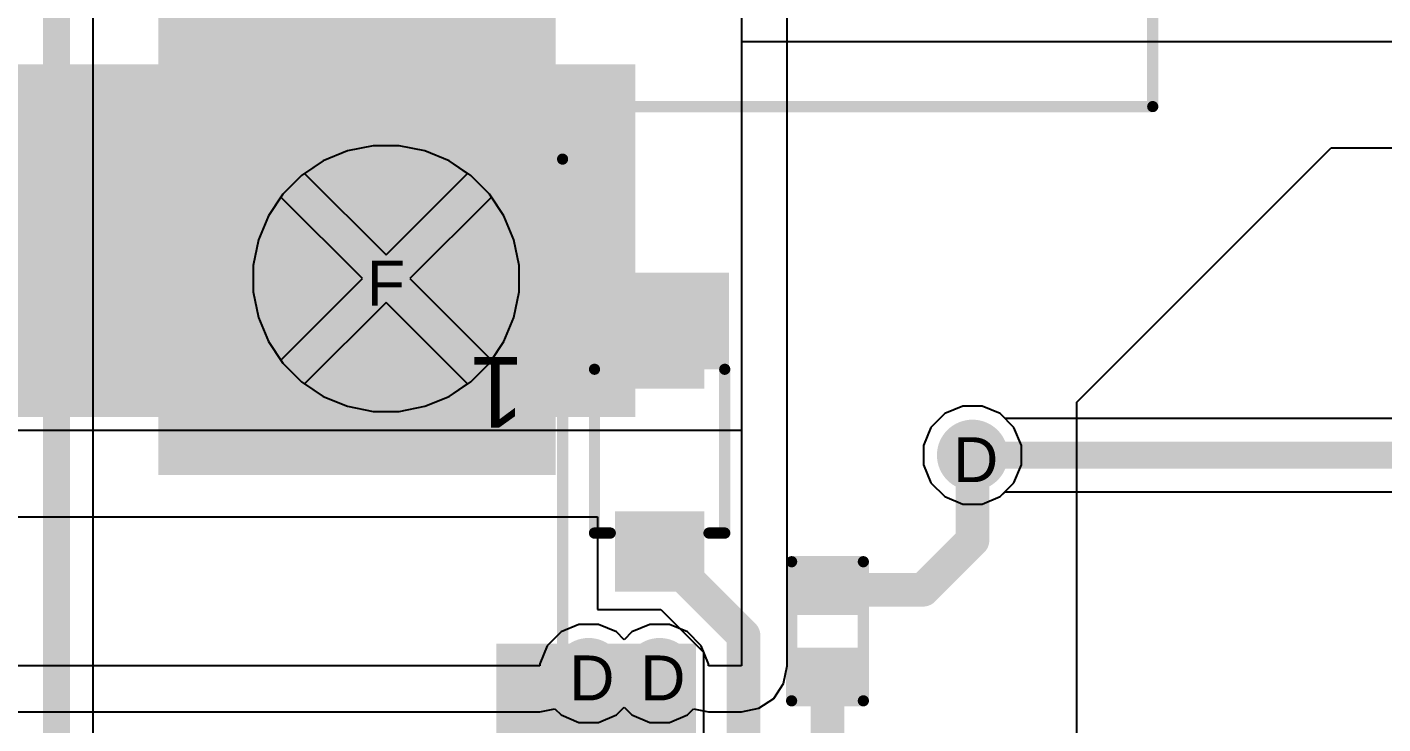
# Model space of a CAD drawing. Header units: inches. Extents: x 0 to 5401, y 0 to 5414.
# Drawn here: x 99.97 to 115.31, y 28.12 to 36.01 of the extents above; entities that cross this region are included whole.
import ezdxf

# ---------------------------------------------------------------- set-up
doc = ezdxf.new("R2010")
doc.units = ezdxf.units.IN
for name, color, linetype in [('Bottom Layer', 5, 'Continuous'), ('Bottom Solder', 6, 'Continuous'), ('Drill Drawing', 1, 'Continuous'), ('Layer 1', 16, 'Continuous'), ('Layer 2', 76, 'Continuous'), ('Multi-Layer', 9, 'Continuous'), ('Pad Holes', 156, 'Continuous'), ('Top Layer', 1, 'Continuous'), ('Top Overlay', 2, 'Continuous'), ('Top Paste', 8, 'Continuous'), ('Top Solder', 216, 'Continuous'), ('Via Holes', 16, 'Continuous')]:
    doc.layers.add(name, color=color, linetype=linetype)
doc.styles.add('Arial', font='', dxfattribs={"height": 0.2})
doc.styles.get('Arial').set_extended_font_data('Arial')

# ---------------------------------------------------------------- blocks, each defined once
blk = doc.blocks.new('R___0402_91')
at = {"layer": 'Top Layer'}
for points in [[(-0.699, -0.318), (-0.699, 0.318), (-0.241, 0.318), (-0.241, -0.318)], [(0.241, -0.318), (0.241, 0.318), (0.699, 0.318), (0.699, -0.318)]]:
    blk.add_hatch(color=1, dxfattribs=at).paths.add_polyline_path(points)
at = {"layer": 'Top Paste'}
for points in [[(-0.699, -0.318), (-0.699, 0.318), (-0.241, 0.318), (-0.241, -0.318)], [(0.241, -0.318), (0.241, 0.318), (0.699, 0.318), (0.699, -0.318)]]:
    blk.add_hatch(color=8, dxfattribs=at).paths.add_polyline_path(points)
at = {"layer": 'Top Solder'}
for points in [[(-0.754, -0.373), (-0.754, 0.373), (-0.186, 0.373), (-0.186, -0.373)], [(0.186, -0.373), (0.186, 0.373), (0.754, 0.373), (0.754, -0.373)]]:
    blk.add_hatch(color=216, dxfattribs=at).paths.add_polyline_path(points)
at = {"layer": 'Top Overlay'}
for points in [[(-0.787, 0.406, 0.127, 0.127, 0), (-0.787, -0.406, 0.127, 0.127, 0)], [(-0.787, 0.406, 0.127, 0.127, 0), (0.787, 0.406, 0.127, 0.127, 0)], [(0.787, 0.406, 0.127, 0.127, 0), (0.787, -0.406, 0.127, 0.127, 0)], [(-0.787, -0.406, 0.127, 0.127, 0), (0.787, -0.406, 0.127, 0.127, 0)], [(-0.813, -0.432, 0.00323, 0.00323, 0), (0.813, -0.432, 0.00323, 0.00323, 0)]]:
    blk.add_lwpolyline(points, format="xyseb", dxfattribs=at)
for points in [[(-0.819, 0.406, 0.0635, 0.0635, 1), (-0.756, 0.406, 0.0635, 0.0635, 1)], [(-0.819, 0.406, 0.0635, 0.0635, 1), (-0.756, 0.406, 0.0635, 0.0635, 1)], [(0.756, 0.406, 0.0635, 0.0635, 1), (0.819, 0.406, 0.0635, 0.0635, 1)], [(0.756, 0.406, 0.0635, 0.0635, 1), (0.819, 0.406, 0.0635, 0.0635, 1)], [(-0.819, -0.406, 0.0635, 0.0635, 1), (-0.756, -0.406, 0.0635, 0.0635, 1)], [(-0.819, -0.406, 0.0635, 0.0635, 1), (-0.756, -0.406, 0.0635, 0.0635, 1)], [(-0.814, -0.432, 0.00161, 0.00161, 1), (-0.812, -0.432, 0.00161, 0.00161, 1)], [(0.756, -0.406, 0.0635, 0.0635, 1), (0.819, -0.406, 0.0635, 0.0635, 1)], [(0.756, -0.406, 0.0635, 0.0635, 1), (0.819, -0.406, 0.0635, 0.0635, 1)], [(0.812, -0.432, 0.00161, 0.00161, 1), (0.814, -0.432, 0.00161, 0.00161, 1)]]:
    blk.add_lwpolyline(points, format="xyseb", close=True, dxfattribs=at)
blk = doc.blocks.new('HF33F_024_ZS3_176')
at = {"layer": 'Bottom Layer'}
h = blk.add_hatch(color=5, dxfattribs=at)
edge = h.paths.add_edge_path()
edge.add_arc((-8.9, -3.81), 1.25, 0, 360)
at = {"layer": 'Bottom Solder'}
h = blk.add_hatch(color=6, dxfattribs=at)
edge = h.paths.add_edge_path()
edge.add_arc((-8.9, -3.81), 1.301, 0, 360)
at = {"layer": 'Layer 1'}
h = blk.add_hatch(color=16, dxfattribs=at)
edge = h.paths.add_edge_path()
edge.add_arc((-8.9, -3.81), 1.25, 0, 360)
at = {"layer": 'Layer 2'}
h = blk.add_hatch(color=76, dxfattribs=at)
edge = h.paths.add_edge_path()
edge.add_arc((-8.9, -3.81), 1.25, 0, 360)
at = {"layer": 'Multi-Layer'}
h = blk.add_hatch(color=9, dxfattribs=at)
edge = h.paths.add_edge_path()
edge.add_arc((-8.9, -3.81), 1.25, 0, 360)
at = {"layer": 'Pad Holes'}
h = blk.add_hatch(color=7, dxfattribs=at)
edge = h.paths.add_edge_path()
edge.add_arc((-8.9, -3.81), 0.7, 0, 360)
at = {"layer": 'Top Layer'}
h = blk.add_hatch(color=1, dxfattribs=at)
edge = h.paths.add_edge_path()
edge.add_arc((-8.9, -3.81), 1.25, 0, 360)
at = {"layer": 'Top Solder'}
h = blk.add_hatch(color=216, dxfattribs=at)
edge = h.paths.add_edge_path()
edge.add_arc((-8.9, -3.81), 1.301, 0, 360)
at = {"layer": 'Top Overlay'}
for points in [[(-10.897, 5.156, 0.127, 0.127, 0), (-10.897, -5.163, 0.127, 0.127, 0)], [(9.7, -5.163, 0.127, 0.127, 0), (-10.897, -5.163, 0.127, 0.127, 0)]]:
    blk.add_lwpolyline(points, format="xyseb", dxfattribs=at)
blk.add_lwpolyline([(-10.928, -5.163, 0.0635, 0.0635, 1), (-10.865, -5.163, 0.0635, 0.0635, 1)], format="xyseb", close=True, dxfattribs=at)
blk.add_lwpolyline([(-10.928, -5.163, 0.0635, 0.0635, 1), (-10.865, -5.163, 0.0635, 0.0635, 1)], format="xyseb", close=True, dxfattribs=at)
at = {"layer": 'Top Overlay', "style": 'Arial'}
blk.add_text('1', height=0.8, dxfattribs=at).set_placement((-10.465, -2.921))
blk = doc.blocks.new('SOD_323_210')
at = {"layer": 'Top Layer'}
for points in [[(-0.75, -0.45), (-1.55, -0.45), (-1.55, 0.45), (-0.75, 0.45)], [(1.55, -0.45), (0.75, -0.45), (0.75, 0.45), (1.55, 0.45)]]:
    blk.add_hatch(color=1, dxfattribs=at).paths.add_polyline_path(points)
at = {"layer": 'Top Overlay'}
for points in [[(-2.007, 0.483), (-0.914, 0.483), (-0.914, 0.787), (-2.007, 0.787)], [(-2.007, -0.508), (-1.575, -0.508), (-1.575, 0.508), (-2.007, 0.508)], [(-2.007, -0.787), (-0.914, -0.787), (-0.914, -0.483), (-2.007, -0.483)]]:
    blk.add_hatch(color=2, dxfattribs=at).paths.add_polyline_path(points)
at = {"layer": 'Top Paste'}
for points in [[(-0.75, -0.45), (-1.55, -0.45), (-1.55, 0.45), (-0.75, 0.45)], [(1.55, -0.45), (0.75, -0.45), (0.75, 0.45), (1.55, 0.45)]]:
    blk.add_hatch(color=8, dxfattribs=at).paths.add_polyline_path(points)
at = {"layer": 'Top Solder'}
for points in [[(-0.695, -0.505), (-1.605, -0.505), (-1.605, 0.505), (-0.695, 0.505)], [(1.605, -0.505), (0.695, -0.505), (0.695, 0.505), (1.605, 0.505)]]:
    blk.add_hatch(color=216, dxfattribs=at).paths.add_polyline_path(points)
at = {"layer": 'Top Overlay'}
for points in [[(0.94, 0.737, 0.127, 0.127, 0), (-0.914, 0.737, 0.127, 0.127, 0)], [(0.94, 0.559, 0.127, 0.127, 0), (0.94, 0.737, 0.127, 0.127, 0)], [(0.94, -0.737, 0.127, 0.127, 0), (0.94, -0.559, 0.127, 0.127, 0)], [(0.94, -0.737, 0.127, 0.127, 0), (-0.914, -0.737, 0.127, 0.127, 0)]]:
    blk.add_lwpolyline(points, format="xyseb", dxfattribs=at)
for points in [[(-0.946, 0.737, 0.0635, 0.0635, 1), (-0.883, 0.737, 0.0635, 0.0635, 1)], [(0.908, 0.737, 0.0635, 0.0635, 1), (0.972, 0.737, 0.0635, 0.0635, 1)], [(0.908, 0.737, 0.0635, 0.0635, 1), (0.972, 0.737, 0.0635, 0.0635, 1)], [(0.908, 0.559, 0.0635, 0.0635, 1), (0.972, 0.559, 0.0635, 0.0635, 1)], [(0.908, -0.559, 0.0635, 0.0635, 1), (0.972, -0.559, 0.0635, 0.0635, 1)], [(-0.946, -0.737, 0.0635, 0.0635, 1), (-0.883, -0.737, 0.0635, 0.0635, 1)], [(0.908, -0.737, 0.0635, 0.0635, 1), (0.972, -0.737, 0.0635, 0.0635, 1)], [(0.908, -0.737, 0.0635, 0.0635, 1), (0.972, -0.737, 0.0635, 0.0635, 1)]]:
    blk.add_lwpolyline(points, format="xyseb", close=True, dxfattribs=at)

msp = doc.modelspace()

# ---------------------------------------------------------------- hatches: boundary and pattern name
at = {"layer": 'Bottom Layer'}
h = msp.add_hatch(color=5, dxfattribs=at)
edge = h.paths.add_edge_path()
edge.add_arc((110.668, 31.159), 0.3, 0, 360)
h = msp.add_hatch(color=5, dxfattribs=at)
edge = h.paths.add_edge_path()
edge.add_arc((106.324, 28.687), 0.3, 0, 360)
h = msp.add_hatch(color=5, dxfattribs=at)
edge = h.paths.add_edge_path()
edge.add_arc((107.127, 28.687), 0.3, 0, 360)
at = {"layer": 'Bottom Solder'}
h = msp.add_hatch(color=6, dxfattribs=at)
edge = h.paths.add_edge_path()
edge.add_arc((110.668, 31.159), 0.402, 0, 360)
h = msp.add_hatch(color=6, dxfattribs=at)
edge = h.paths.add_edge_path()
edge.add_arc((106.324, 28.687), 0.402, 0, 360)
h = msp.add_hatch(color=6, dxfattribs=at)
edge = h.paths.add_edge_path()
edge.add_arc((107.127, 28.687), 0.402, 0, 360)
at = {"layer": 'Layer 1'}
h = msp.add_hatch(color=16, dxfattribs=at)
edge = h.paths.add_edge_path()
edge.add_arc((110.668, 31.159), 0.3, 0, 360)
h = msp.add_hatch(color=16, dxfattribs=at)
edge = h.paths.add_edge_path()
edge.add_arc((106.324, 28.687), 0.3, 0, 360)
h = msp.add_hatch(color=16, dxfattribs=at)
edge = h.paths.add_edge_path()
edge.add_arc((107.127, 28.687), 0.3, 0, 360)
at = {"layer": 'Layer 2'}
msp.add_hatch(color=76, dxfattribs=at).paths.add_polyline_path([(101.454, 30.936), (105.952, 30.936), (105.952, 36.774), (101.454, 36.774)])
h = msp.add_hatch(color=76, dxfattribs=at)
edge = h.paths.add_edge_path()
edge.add_arc((110.668, 31.159), 0.3, 0, 360)
h = msp.add_hatch(color=76, dxfattribs=at)
edge = h.paths.add_edge_path()
edge.add_arc((106.324, 28.687), 0.3, 0, 360)
h = msp.add_hatch(color=76, dxfattribs=at)
edge = h.paths.add_edge_path()
edge.add_arc((107.127, 28.687), 0.3, 0, 360)
at = {"layer": 'Top Layer'}
for points in [[(99.242, 31.59), (106.852, 31.59), (106.852, 35.585), (99.242, 35.585)], [(105.279, 27.078), (107.537, 27.078), (107.537, 29.024), (105.279, 29.024)]]:
    msp.add_hatch(color=1, dxfattribs=at).paths.add_polyline_path(points)
h = msp.add_hatch(color=1, dxfattribs=at)
edge = h.paths.add_edge_path()
edge.add_arc((110.668, 31.159), 0.3, 0, 360)
h = msp.add_hatch(color=1, dxfattribs=at)
edge = h.paths.add_edge_path()
edge.add_arc((106.324, 28.687), 0.3, 0, 360)
h = msp.add_hatch(color=1, dxfattribs=at)
edge = h.paths.add_edge_path()
edge.add_arc((107.127, 28.687), 0.3, 0, 360)
at = {"layer": 'Top Solder'}
h = msp.add_hatch(color=216, dxfattribs=at)
edge = h.paths.add_edge_path()
edge.add_arc((110.668, 31.159), 0.402, 0, 360)
h = msp.add_hatch(color=216, dxfattribs=at)
edge = h.paths.add_edge_path()
edge.add_arc((106.324, 28.687), 0.402, 0, 360)
h = msp.add_hatch(color=216, dxfattribs=at)
edge = h.paths.add_edge_path()
edge.add_arc((107.127, 28.687), 0.402, 0, 360)
at = {"layer": 'Via Holes'}
h = msp.add_hatch(color=7, dxfattribs=at)
edge = h.paths.add_edge_path()
edge.add_arc((110.668, 31.159), 0.15, 0, 360)
h = msp.add_hatch(color=7, dxfattribs=at)
edge = h.paths.add_edge_path()
edge.add_arc((106.324, 28.687), 0.15, 0, 360)
h = msp.add_hatch(color=7, dxfattribs=at)
edge = h.paths.add_edge_path()
edge.add_arc((107.127, 28.687), 0.15, 0, 360)

# ---------------------------------------------------------------- linework, layer by layer
at = {"layer": 'Bottom Layer'}
for p, q in [((100.714, 24.122), (100.714, 77.24)), ((103.593, 34.604), (103.319, 34.491)), ((103.883, 34.662), (103.593, 34.604)), ((104.18, 34.662), (103.883, 34.662)), ((104.47, 34.604), (104.18, 34.662)), ((104.744, 34.491), (104.47, 34.604)), ((103.319, 34.491), (103.073, 34.326)), ((104.99, 34.326), (104.744, 34.491)), ((103.073, 34.326), (102.863, 34.116)), ((105.2, 34.116), (104.99, 34.326)), ((102.863, 34.116), (102.699, 33.87)), ((105.364, 33.87), (105.2, 34.116)), ((102.699, 33.87), (102.585, 33.596)), ((105.478, 33.596), (105.364, 33.87)), ((102.585, 33.596), (102.528, 33.306)), ((105.536, 33.306), (105.478, 33.596)), ((102.528, 33.306), (102.528, 33.01)), ((105.536, 33.01), (105.536, 33.306)), ((102.528, 33.01), (102.585, 32.719)), ((105.478, 32.719), (105.536, 33.01)), ((102.585, 32.719), (102.699, 32.445)), ((105.364, 32.445), (105.478, 32.719)), ((102.699, 32.445), (102.863, 32.199)), ((105.2, 32.199), (105.364, 32.445)), ((102.863, 32.199), (103.073, 31.989)), ((104.99, 31.989), (105.2, 32.199)), ((103.073, 31.989), (103.319, 31.825)), ((104.744, 31.825), (104.99, 31.989)), ((103.319, 31.825), (103.593, 31.712)), ((104.47, 31.712), (104.744, 31.825)), ((103.593, 31.712), (103.883, 31.654)), ((103.883, 31.654), (104.18, 31.654)), ((104.18, 31.654), (104.47, 31.712)), ((110.354, 31.629), (110.198, 31.473)), ((110.558, 31.713), (110.354, 31.629)), ((110.778, 31.713), (110.558, 31.713)), ((110.982, 31.629), (110.778, 31.713)), ((111.037, 31.574), (110.982, 31.629)), ((110.198, 31.473), (110.114, 31.269)), ((118.847, 31.574), (111.037, 31.574)), ((110.114, 31.269), (110.114, 31.049)), ((110.114, 31.049), (110.198, 30.845)), ((110.198, 30.845), (110.354, 30.69)), ((110.982, 30.69), (111.037, 30.745)), ((111.037, 30.745), (118.675, 30.745)), ((110.354, 30.69), (110.558, 30.605)), ((110.558, 30.605), (110.778, 30.605)), ((110.778, 30.605), (110.982, 30.69))]:
    msp.add_line(p, q, dxfattribs=at)
for points in [[(100.299, 23.951, 0.305, 0.305, 0), (100.299, 77.24, 0.305, 0.305, 0)], [(110.668, 31.159, 0.305, 0.305, 0), (118.847, 31.159, 0.305, 0.305, 0)]]:
    msp.add_lwpolyline(points, format="xyseb", dxfattribs=at)
msp.add_lwpolyline([(110.592, 31.159, 0.152, 0.152, 1), (110.744, 31.159, 0.152, 0.152, 1)], format="xyseb", close=True, dxfattribs=at)
at = {"layer": 'Layer 1'}
for p, q in [((103.593, 34.604), (103.319, 34.491)), ((103.883, 34.662), (103.593, 34.604)), ((104.18, 34.662), (103.883, 34.662)), ((104.47, 34.604), (104.18, 34.662)), ((104.744, 34.491), (104.47, 34.604)), ((103.319, 34.491), (103.073, 34.326)), ((104.99, 34.326), (104.744, 34.491)), ((103.073, 34.326), (102.863, 34.116)), ((105.2, 34.116), (104.99, 34.326)), ((102.863, 34.116), (102.699, 33.87)), ((105.364, 33.87), (105.2, 34.116)), ((102.699, 33.87), (102.585, 33.596)), ((105.478, 33.596), (105.364, 33.87)), ((102.585, 33.596), (102.528, 33.306)), ((105.536, 33.306), (105.478, 33.596)), ((102.528, 33.306), (102.528, 33.01)), ((105.536, 33.01), (105.536, 33.306)), ((102.528, 33.01), (102.585, 32.719)), ((105.478, 32.719), (105.536, 33.01)), ((102.585, 32.719), (102.699, 32.445)), ((105.364, 32.445), (105.478, 32.719)), ((102.699, 32.445), (102.863, 32.199)), ((105.2, 32.199), (105.364, 32.445)), ((102.863, 32.199), (103.073, 31.989)), ((104.99, 31.989), (105.2, 32.199)), ((103.073, 31.989), (103.319, 31.825)), ((104.744, 31.825), (104.99, 31.989)), ((103.319, 31.825), (103.593, 31.712)), ((104.47, 31.712), (104.744, 31.825)), ((103.593, 31.712), (103.883, 31.654)), ((103.883, 31.654), (104.18, 31.654)), ((104.18, 31.654), (104.47, 31.712)), ((110.354, 31.629), (110.198, 31.473)), ((110.558, 31.713), (110.354, 31.629)), ((110.778, 31.713), (110.558, 31.713)), ((110.982, 31.629), (110.778, 31.713)), ((111.137, 31.473), (110.982, 31.629)), ((110.198, 31.473), (110.114, 31.269)), ((111.222, 31.269), (111.137, 31.473)), ((110.114, 31.269), (110.114, 31.049)), ((111.222, 31.049), (111.222, 31.269)), ((110.114, 31.049), (110.198, 30.845)), ((111.137, 30.845), (111.222, 31.049)), ((110.198, 30.845), (110.354, 30.69)), ((110.982, 30.69), (111.137, 30.845)), ((110.354, 30.69), (110.558, 30.605)), ((110.558, 30.605), (110.778, 30.605)), ((110.778, 30.605), (110.982, 30.69))]:
    msp.add_line(p, q, dxfattribs=at)
at = {"layer": 'Layer 2'}
for p, q in [((108.052, 44.926), (108.052, 28.772)), ((108.57, 28.772), (108.57, 44.926)), ((103.593, 34.604), (103.319, 34.491)), ((103.883, 34.662), (103.593, 34.604)), ((104.18, 34.662), (103.883, 34.662)), ((104.47, 34.604), (104.18, 34.662)), ((104.744, 34.491), (104.47, 34.604)), ((103.319, 34.491), (103.109, 34.35)), ((104.954, 34.35), (104.744, 34.491)), ((103.109, 34.35), (104.032, 33.427)), ((104.032, 33.427), (104.954, 34.35)), ((102.839, 34.081), (102.699, 33.87)), ((103.762, 33.158), (102.839, 34.081)), ((105.224, 34.081), (104.301, 33.158)), ((105.364, 33.87), (105.224, 34.081)), ((102.699, 33.87), (102.585, 33.596)), ((105.478, 33.596), (105.364, 33.87)), ((102.585, 33.596), (102.528, 33.306)), ((105.536, 33.306), (105.478, 33.596)), ((102.528, 33.306), (102.528, 33.01)), ((105.536, 33.01), (105.536, 33.306)), ((102.839, 32.235), (103.762, 33.158)), ((104.301, 33.158), (105.224, 32.235)), ((102.528, 33.01), (102.585, 32.719)), ((105.478, 32.719), (105.536, 33.01)), ((104.032, 32.888), (103.109, 31.965)), ((104.954, 31.965), (104.032, 32.888)), ((102.585, 32.719), (102.699, 32.445)), ((105.364, 32.445), (105.478, 32.719)), ((102.699, 32.445), (102.839, 32.235)), ((105.224, 32.235), (105.364, 32.445)), ((103.109, 31.965), (103.319, 31.825)), ((104.744, 31.825), (104.954, 31.965)), ((103.319, 31.825), (103.593, 31.712)), ((104.47, 31.712), (104.744, 31.825)), ((103.593, 31.712), (103.883, 31.654)), ((103.883, 31.654), (104.18, 31.654)), ((104.18, 31.654), (104.47, 31.712)), ((110.354, 31.629), (110.198, 31.473)), ((110.558, 31.713), (110.354, 31.629)), ((110.778, 31.713), (110.558, 31.713)), ((110.982, 31.629), (110.778, 31.713)), ((111.137, 31.473), (110.982, 31.629)), ((110.198, 31.473), (110.114, 31.269)), ((111.222, 31.269), (111.137, 31.473)), ((110.114, 31.269), (110.114, 31.049)), ((111.222, 31.049), (111.222, 31.269)), ((110.114, 31.049), (110.198, 30.845)), ((111.137, 30.845), (111.222, 31.049)), ((110.198, 30.845), (110.354, 30.69)), ((110.982, 30.69), (111.137, 30.845)), ((110.354, 30.69), (110.558, 30.605)), ((110.558, 30.605), (110.778, 30.605)), ((110.778, 30.605), (110.982, 30.69)), ((106.214, 29.241), (106.011, 29.157)), ((106.435, 29.241), (106.214, 29.241)), ((106.638, 29.157), (106.435, 29.241)), ((107.017, 29.241), (106.813, 29.157)), ((107.237, 29.241), (107.017, 29.241)), ((107.441, 29.157), (107.237, 29.241)), ((106.011, 29.157), (105.855, 29.001)), ((106.726, 29.069), (106.638, 29.157)), ((106.813, 29.157), (106.726, 29.069)), ((107.597, 29.001), (107.441, 29.157)), ((105.855, 29.001), (105.77, 28.798)), ((107.681, 28.798), (107.597, 29.001)), ((105.77, 28.772), (83.055, 28.772)), ((105.77, 28.798), (105.77, 28.772)), ((107.681, 28.772), (107.681, 28.798)), ((108.052, 28.772), (107.681, 28.772)), ((108.53, 28.573), (108.57, 28.772)), ((108.418, 28.405), (108.53, 28.573)), ((108.25, 28.293), (108.418, 28.405)), ((83.09, 28.254), (105.77, 28.254)), ((105.77, 28.254), (105.941, 28.288)), ((105.941, 28.288), (106.011, 28.218)), ((106.638, 28.218), (106.726, 28.305)), ((106.726, 28.305), (106.813, 28.218)), ((107.441, 28.218), (107.511, 28.288)), ((107.511, 28.288), (107.681, 28.254)), ((107.681, 28.254), (108.052, 28.254)), ((108.052, 28.254), (108.25, 28.293)), ((106.011, 28.218), (106.214, 28.133)), ((106.214, 28.133), (106.435, 28.133)), ((106.435, 28.133), (106.638, 28.218)), ((106.813, 28.218), (107.017, 28.133)), ((107.017, 28.133), (107.237, 28.133)), ((107.237, 28.133), (107.441, 28.218))]:
    msp.add_line(p, q, dxfattribs=at)
at = {"layer": 'Top Layer'}
for p, q in [((126.594, 35.839), (108.052, 35.839)), ((108.052, 35.839), (108.052, 31.439)), ((103.593, 34.604), (103.319, 34.491)), ((103.883, 34.662), (103.593, 34.604)), ((104.18, 34.662), (103.883, 34.662)), ((104.47, 34.604), (104.18, 34.662)), ((104.744, 34.491), (104.47, 34.604)), ((111.849, 31.76), (114.728, 34.639)), ((114.728, 34.639), (121.664, 34.639)), ((103.319, 34.491), (103.109, 34.35)), ((104.954, 34.35), (104.744, 34.491)), ((103.109, 34.35), (104.032, 33.427)), ((104.032, 33.427), (104.954, 34.35)), ((102.839, 34.081), (102.699, 33.87)), ((103.762, 33.158), (102.839, 34.081)), ((105.224, 34.081), (104.301, 33.158)), ((105.364, 33.87), (105.224, 34.081)), ((102.699, 33.87), (102.585, 33.596)), ((105.478, 33.596), (105.364, 33.87)), ((102.585, 33.596), (102.528, 33.306)), ((105.536, 33.306), (105.478, 33.596)), ((102.528, 33.306), (102.528, 33.01)), ((105.536, 33.01), (105.536, 33.306)), ((102.839, 32.235), (103.762, 33.158)), ((104.301, 33.158), (105.224, 32.235)), ((102.528, 33.01), (102.585, 32.719)), ((105.478, 32.719), (105.536, 33.01)), ((104.032, 32.888), (103.109, 31.965)), ((104.954, 31.965), (104.032, 32.888)), ((102.585, 32.719), (102.699, 32.445)), ((105.364, 32.445), (105.478, 32.719)), ((102.699, 32.445), (102.839, 32.235)), ((105.224, 32.235), (105.364, 32.445)), ((103.109, 31.965), (103.319, 31.825)), ((104.744, 31.825), (104.954, 31.965)), ((103.319, 31.825), (103.593, 31.712)), ((104.47, 31.712), (104.744, 31.825)), ((103.593, 31.712), (103.883, 31.654)), ((103.883, 31.654), (104.18, 31.654)), ((104.18, 31.654), (104.47, 31.712)), ((111.849, 13.811), (111.849, 31.76)), ((108.052, 31.439), (90.627, 31.439)), ((80.904, 30.459), (106.423, 30.459)), ((106.423, 30.459), (106.423, 29.413)), ((106.423, 29.413), (107.14, 29.413)), ((107.14, 29.413), (107.624, 28.929)), ((107.624, 28.929), (107.624, 26.252))]:
    msp.add_line(p, q, dxfattribs=at)
for points in [[(110.668, 30.194, 0.381, 0.381, 0), (110.668, 31.159, 0.381, 0.381, 0)], [(107.127, 30.067, 0.381, 0.381, 0), (107.177, 30.067, 0.381, 0.381, 0)], [(107.177, 30.067, 0.381, 0.381, 0), (107.387, 29.858, 0.381, 0.381, 0)], [(110.109, 29.635, 0.381, 0.381, 0), (110.668, 30.194, 0.381, 0.381, 0)], [(107.387, 29.808, 0.381, 0.381, 0), (107.387, 29.858, 0.381, 0.381, 0)], [(107.387, 29.808, 0.381, 0.381, 0), (108.077, 29.117, 0.381, 0.381, 0)], [(109.027, 29.635, 0.381, 0.381, 0), (110.109, 29.635, 0.381, 0.381, 0)], [(108.077, 25.538, 0.381, 0.381, 0), (108.077, 29.117, 0.381, 0.381, 0)], [(109.027, 27.538, 0.381, 0.381, 0), (109.027, 28.695, 0.381, 0.381, 0)]]:
    msp.add_lwpolyline(points, format="xyseb", dxfattribs=at)
for points in [[(110.573, 31.159, 0.191, 0.191, 1), (110.763, 31.159, 0.191, 0.191, 1)], [(107.032, 30.067, 0.191, 0.191, 1), (107.222, 30.067, 0.191, 0.191, 1)], [(107.082, 30.067, 0.191, 0.191, 1), (107.272, 30.067, 0.191, 0.191, 1)], [(107.082, 30.067, 0.191, 0.191, 1), (107.272, 30.067, 0.191, 0.191, 1)], [(110.573, 30.194, 0.191, 0.191, 1), (110.763, 30.194, 0.191, 0.191, 1)], [(110.573, 30.194, 0.191, 0.191, 1), (110.763, 30.194, 0.191, 0.191, 1)], [(107.291, 29.858, 0.191, 0.191, 1), (107.482, 29.858, 0.191, 0.191, 1)], [(107.291, 29.858, 0.191, 0.191, 1), (107.482, 29.858, 0.191, 0.191, 1)], [(107.291, 29.808, 0.191, 0.191, 1), (107.482, 29.808, 0.191, 0.191, 1)], [(107.291, 29.808, 0.191, 0.191, 1), (107.482, 29.808, 0.191, 0.191, 1)], [(108.932, 29.635, 0.191, 0.191, 1), (109.122, 29.635, 0.191, 0.191, 1)], [(110.014, 29.635, 0.191, 0.191, 1), (110.204, 29.635, 0.191, 0.191, 1)], [(110.014, 29.635, 0.191, 0.191, 1), (110.204, 29.635, 0.191, 0.191, 1)], [(107.982, 29.117, 0.191, 0.191, 1), (108.172, 29.117, 0.191, 0.191, 1)], [(107.982, 29.117, 0.191, 0.191, 1), (108.172, 29.117, 0.191, 0.191, 1)], [(108.932, 28.695, 0.191, 0.191, 1), (109.122, 28.695, 0.191, 0.191, 1)]]:
    msp.add_lwpolyline(points, format="xyseb", close=True, dxfattribs=at)
at = {"layer": 'Top Overlay'}
for points in [[(112.708, 35.106, 0.127, 0.127, 0), (112.708, 46.206, 0.127, 0.127, 0)], [(91.779, 35.106, 0.127, 0.127, 0), (112.708, 35.106, 0.127, 0.127, 0)]]:
    msp.add_lwpolyline(points, format="xyseb", dxfattribs=at)
msp.add_lwpolyline([(112.677, 35.106, 0.0635, 0.0635, 1), (112.74, 35.106, 0.0635, 0.0635, 1)], format="xyseb", close=True, dxfattribs=at)
msp.add_lwpolyline([(112.677, 35.106, 0.0635, 0.0635, 1), (112.74, 35.106, 0.0635, 0.0635, 1)], format="xyseb", close=True, dxfattribs=at)

# ---------------------------------------------------------------- block references
for name, p, rotation in [('HF33F_024_ZS3_176', (95.132, 29.348), 180), ('SOD_323_210', (107.127, 31.217), 270), ('R___0402_91', (109.027, 29.165), 90)]:
    msp.add_blockref(name, p, dxfattribs=dict(rotation=rotation))

# ---------------------------------------------------------------- texts
at = {"layer": 'Drill Drawing', "style": 'Arial'}
for s, p in [('F', (103.812, 32.853)), ('D', (110.448, 30.854)), ('D', (106.104, 28.383)), ('D', (106.907, 28.383))]:
    msp.add_text(s, height=0.508, dxfattribs=at).set_placement(p)

doc.saveas('drawing.dxf')
